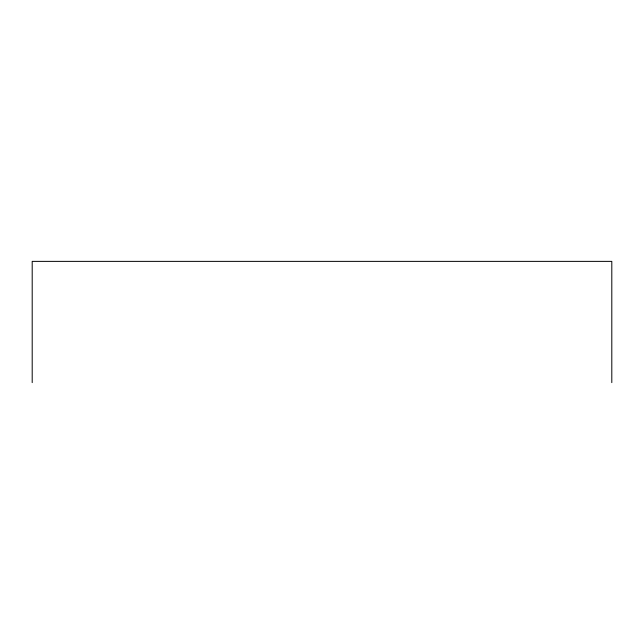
<?xml version="1.0" encoding="UTF-8"?>
<svg xmlns="http://www.w3.org/2000/svg" width="644" height="644" viewBox="0 0 644 644"><rect width="100%" height="100%" fill="white"/><g stroke="black" fill="none" stroke-linecap="round" stroke-linejoin="round"><path stroke-width="0.97" d="M611.8 382.625L611.8 261.375L32.2 261.375L32.2 382.625"/></g></svg>
